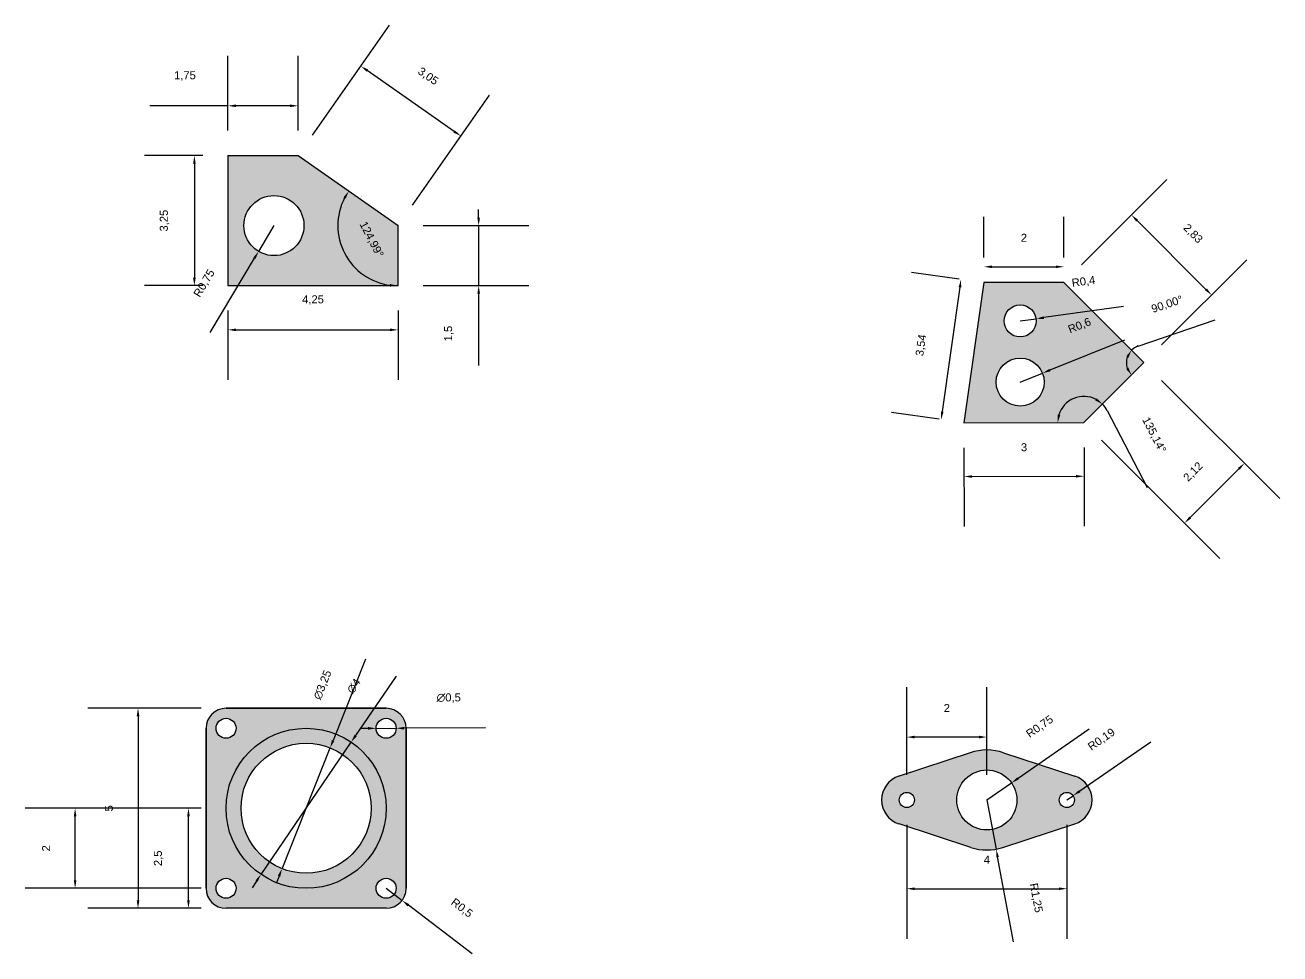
# Model space of a CAD drawing. Header units: millimetres. Extents: x 137 to 7220, y 7466 to 9893.
# Drawn here: x 184.99 to 216.34, y 9158.87 to 9182.09 of the extents above; entities that cross this region are included whole.
import ezdxf

# ---------------------------------------------------------------- set-up
doc = ezdxf.new("R2010")
doc.units = ezdxf.units.MM
doc.header["$PDMODE"] = 35
doc.header["$PDSIZE"] = 3
doc.layers.add('Dimensions', color=1, linetype='Continuous')
doc.layers.add('Object', color=7, linetype='Continuous', lineweight=30)
doc.styles.get("Standard").update_dxf_attribs({"font": 'arial.ttf'})
doc.dimstyles.new('ISO-25', dxfattribs={"dimtxt": 2.5, "dimasz": 2.5, "dimexe": 1.25, "dimexo": 0.625, "dimtad": 1, "dimdec": 0, "dimtxsty": 'Standard', "dimcen": 2.5, "dimadec": 0, "dimazin": 0, "dimtfac": 1, "dimtdec": 0, "dimtmove": 0, "dimatfit": 3, "dimfxl": 1, "dimarcsym": 0})

# ---------------------------------------------------------------- blocks, each defined once
blk = doc.blocks.new('*D275')
at = {"layer": 'Defpoints', "color": 0, "transparency": 16777216}
for p in [(190.056, 9178.823), (189.216, 9175.573), (190.056, 9175.573)]:
    blk.add_point(p, dxfattribs=at)
at = {"layer": 'Dimensions', "color": 0, "lineweight": -2, "transparency": 16777216}
for p, q in [((189.431, 9178.823), (187.966, 9178.823)), ((189.216, 9178.623), (189.216, 9175.773)), ((189.431, 9175.573), (187.966, 9175.573))]:
    blk.add_line(p, q, dxfattribs=at)
at = {"layer": 'Dimensions', "color": 0, "transparency": 16777216}
for points in [[(189.183, 9178.623), (189.25, 9178.623), (189.216, 9178.823)], [(189.183, 9175.773), (189.25, 9175.773), (189.216, 9175.573)]]:
    blk.add_solid(points, dxfattribs=at)
at = {"layer": 'Dimensions', "color": 0, "transparency": 16777216, "insert": (188.471, 9177.198), "char_height": 0.2, "attachment_point": 5, "rotation": 90}
blk.add_mtext('3,25', dxfattribs=at)
blk = doc.blocks.new('*D276')
at = {"layer": 'Defpoints', "color": 0, "transparency": 16777216}
for p in [(190.056, 9175.573), (194.306, 9175.573), (194.306, 9174.468)]:
    blk.add_point(p, dxfattribs=at)
at = {"layer": 'Dimensions', "color": 0, "lineweight": -2, "transparency": 16777216}
for p, q in [((190.056, 9174.948), (190.056, 9173.218)), ((194.306, 9174.948), (194.306, 9173.218)), ((190.256, 9174.468), (194.106, 9174.468))]:
    blk.add_line(p, q, dxfattribs=at)
at = {"layer": 'Dimensions', "color": 0, "transparency": 16777216}
for points in [[(190.256, 9174.502), (190.256, 9174.435), (190.056, 9174.468)], [(194.106, 9174.502), (194.106, 9174.435), (194.306, 9174.468)]]:
    blk.add_solid(points, dxfattribs=at)
at = {"layer": 'Dimensions', "color": 0, "transparency": 16777216, "insert": (192.181, 9175.213), "char_height": 0.2, "attachment_point": 5}
blk.add_mtext('4,25', dxfattribs=at)
blk = doc.blocks.new('*D277')
at = {"layer": 'Defpoints', "color": 0, "transparency": 16777216}
for p in [(193.374, 9181.063), (191.806, 9178.823), (194.305, 9177.074)]:
    blk.add_point(p, dxfattribs=at)
at = {"layer": 'Dimensions', "color": 0, "lineweight": -2, "transparency": 16777216}
for p, q in [((192.165, 9179.335), (194.091, 9182.087)), ((195.709, 9179.429), (193.538, 9180.948)), ((194.663, 9177.586), (196.59, 9180.338))]:
    blk.add_line(p, q, dxfattribs=at)
at = {"layer": 'Dimensions', "color": 0, "transparency": 16777216}
for points in [[(193.557, 9180.976), (193.519, 9180.921), (193.374, 9181.063)], [(195.728, 9179.456), (195.69, 9179.401), (195.873, 9179.314)]]:
    blk.add_solid(points, dxfattribs=at)
at = {"layer": 'Dimensions', "color": 0, "transparency": 16777216, "insert": (195.051, 9180.799), "char_height": 0.2, "attachment_point": 5, "rotation": 325.008}
blk.add_mtext('3,05', dxfattribs=at)
blk = doc.blocks.new('*D278')
at = {"layer": 'Defpoints', "color": 0, "transparency": 16777216}
for p in [(194.306, 9177.073), (194.306, 9175.573), (196.32, 9175.573)]:
    blk.add_point(p, dxfattribs=at)
at = {"layer": 'Dimensions', "color": 0, "lineweight": -2, "transparency": 16777216}
for p, q in [((196.32, 9177.273), (196.32, 9177.473)), ((194.931, 9177.073), (197.57, 9177.073)), ((196.32, 9177.073), (196.32, 9175.573)), ((194.931, 9175.573), (197.57, 9175.573)), ((196.32, 9175.373), (196.32, 9173.576))]:
    blk.add_line(p, q, dxfattribs=at)
at = {"layer": 'Dimensions', "color": 0, "transparency": 16777216}
for points in [[(196.287, 9177.273), (196.353, 9177.273), (196.32, 9177.073)], [(196.287, 9175.373), (196.353, 9175.373), (196.32, 9175.573)]]:
    blk.add_solid(points, dxfattribs=at)
at = {"layer": 'Dimensions', "color": 0, "transparency": 16777216, "insert": (195.575, 9174.375), "char_height": 0.2, "attachment_point": 5, "rotation": 90}
blk.add_mtext('1,5', dxfattribs=at)
blk = doc.blocks.new('*D270')
at = {"layer": 'Defpoints', "color": 0, "transparency": 16777216}
for p in [(190.056, 9180.069), (190.056, 9178.823), (191.806, 9178.823)]:
    blk.add_point(p, dxfattribs=at)
at = {"layer": 'Dimensions', "color": 0, "lineweight": -2, "transparency": 16777216}
for p, q in [((190.056, 9179.448), (190.056, 9181.319)), ((191.806, 9179.448), (191.806, 9181.319)), ((190.056, 9180.069), (188.104, 9180.069)), ((191.606, 9180.069), (190.256, 9180.069))]:
    blk.add_line(p, q, dxfattribs=at)
at = {"layer": 'Dimensions', "color": 0, "transparency": 16777216}
for points in [[(190.256, 9180.103), (190.256, 9180.036), (190.056, 9180.069)], [(191.606, 9180.103), (191.606, 9180.036), (191.806, 9180.069)]]:
    blk.add_solid(points, dxfattribs=at)
at = {"layer": 'Dimensions', "color": 0, "transparency": 16777216, "insert": (188.98, 9180.814), "char_height": 0.2, "attachment_point": 5}
blk.add_mtext('1,75', dxfattribs=at)
blk = doc.blocks.new('*D279')
at = {"layer": 'Defpoints', "color": 0, "transparency": 16777216}
for p in [(191.205, 9177.074), (190.82, 9176.43)]:
    blk.add_point(p, dxfattribs=at)
at = {"layer": 'Dimensions', "color": 0, "lineweight": -2, "transparency": 16777216}
for p, q in [((191.205, 9177.074), (190.82, 9176.43)), ((189.608, 9174.403), (190.717, 9176.259))]:
    blk.add_line(p, q, dxfattribs=at)
at = {"layer": 'Dimensions', "color": 0, "transparency": 16777216}
blk.add_solid([(190.689, 9176.276), (190.746, 9176.242), (190.82, 9176.43)], dxfattribs=at)
at = {"layer": 'Dimensions', "color": 0, "transparency": 16777216, "insert": (189.472, 9175.627), "char_height": 0.2, "attachment_point": 5, "rotation": 59.1334}
blk.add_mtext('R0,75', dxfattribs=at)
blk = doc.blocks.new('*D280')
at = {"layer": 'Defpoints', "color": 0, "transparency": 16777216}
for p in [(191.806, 9178.823), (194.305, 9177.074), (194.306, 9177.073), (192.812, 9176.898), (194.306, 9175.573)]:
    blk.add_point(p, dxfattribs=at)
at = {"layer": 'Dimensions', "color": 0, "lineweight": -2, "transparency": 16777216}
blk.add_line((194.306, 9174.948), (194.306, 9174.319), dxfattribs=at)
blk.add_arc((194.306, 9177.073), 1.504, 152.6306, 262.3773, dxfattribs=at)
at = {"layer": 'Dimensions', "color": 0, "transparency": 16777216}
for points in [[(192.942, 9177.782), (192.999, 9177.748), (193.074, 9177.936)], [(194.109, 9175.615), (194.104, 9175.549), (194.306, 9175.569)]]:
    blk.add_solid(points, dxfattribs=at)
at = {"layer": 'Dimensions', "color": 0, "transparency": 16777216, "insert": (193.633, 9176.723), "char_height": 0.2, "attachment_point": 5, "rotation": 297.504}
blk.add_mtext('124,99°', dxfattribs=at)
blk = doc.blocks.new('*D281')
at = {"layer": 'Defpoints', "color": 0, "transparency": 16777216}
for p in [(212.945, 9173.648), (210.981, 9172.612), (208.446, 9172.141), (211.446, 9172.149), (211.446, 9172.149)]:
    blk.add_point(p, dxfattribs=at)
at = {"layer": 'Dimensions', "color": 0, "lineweight": -2, "transparency": 16777216}
blk.add_line((212.028, 9172.451), (213.028, 9170.528), dxfattribs=at)
for start, end in [(62.5303, 162.6147), (27.4697, 45)]:
    blk.add_arc((211.446, 9172.149), 0.656, start, end, dxfattribs=at)
at = {"layer": 'Dimensions', "color": 0, "transparency": 16777216}
for points in [[(211.769, 9172.758), (211.729, 9172.704), (211.91, 9172.613)], [(210.853, 9172.34), (210.787, 9172.35), (210.79, 9172.147)]]:
    blk.add_solid(points, dxfattribs=at)
at = {"layer": 'Dimensions', "color": 0, "transparency": 16777216, "insert": (213.189, 9171.834), "char_height": 0.2, "attachment_point": 5, "rotation": 297.4697}
blk.add_mtext('135,14°', dxfattribs=at)
blk = doc.blocks.new('*D282')
at = {"layer": 'Defpoints', "color": 0, "transparency": 16777216}
for p in [(210.944, 9175.649), (212.521, 9173.534), (212.945, 9173.648), (212.945, 9173.648), (211.446, 9172.149)]:
    blk.add_point(p, dxfattribs=at)
at = {"layer": 'Dimensions', "color": 0, "lineweight": -2, "transparency": 16777216}
blk.add_line((212.804, 9174.064), (214.728, 9174.715), dxfattribs=at)
for start, end in [(161.2945, 198.7055), (108.7055, 135)]:
    blk.add_arc((212.945, 9173.648), 0.44, start, end, dxfattribs=at)
at = {"layer": 'Dimensions', "color": 0, "transparency": 16777216}
for points in [[(212.5, 9173.806), (212.557, 9173.771), (212.634, 9173.959)], [(212.557, 9173.524), (212.5, 9173.489), (212.634, 9173.337)]]:
    blk.add_solid(points, dxfattribs=at)
at = {"layer": 'Dimensions', "color": 0, "transparency": 16777216, "insert": (213.527, 9175.096), "char_height": 0.2, "attachment_point": 5, "rotation": 18.7055}
blk.add_mtext('90,00°', dxfattribs=at)
blk = doc.blocks.new('*D283')
at = {"layer": 'Defpoints', "color": 0, "transparency": 16777216}
for p in [(210.944, 9176.045), (208.944, 9175.649), (210.944, 9175.649)]:
    blk.add_point(p, dxfattribs=at)
at = {"layer": 'Dimensions', "color": 0, "lineweight": -2, "transparency": 16777216}
for p, q in [((208.944, 9176.274), (208.944, 9177.295)), ((210.944, 9176.274), (210.944, 9177.295)), ((209.144, 9176.045), (210.744, 9176.045))]:
    blk.add_line(p, q, dxfattribs=at)
at = {"layer": 'Dimensions', "color": 0, "transparency": 16777216}
for points in [[(209.144, 9176.078), (209.144, 9176.012), (208.944, 9176.045)], [(210.744, 9176.078), (210.744, 9176.012), (210.944, 9176.045)]]:
    blk.add_solid(points, dxfattribs=at)
at = {"layer": 'Dimensions', "color": 0, "transparency": 16777216, "insert": (209.944, 9176.77), "char_height": 0.2, "attachment_point": 5}
blk.add_mtext('2', dxfattribs=at)
blk = doc.blocks.new('*D284')
at = {"layer": 'Defpoints', "color": 0, "transparency": 16777216}
for p in [(208.944, 9175.649), (207.876, 9172.225), (208.447, 9172.144)]:
    blk.add_point(p, dxfattribs=at)
at = {"layer": 'Dimensions', "color": 0, "lineweight": -2, "transparency": 16777216}
for p, q in [((208.325, 9175.737), (207.136, 9175.906)), ((208.346, 9175.532), (207.904, 9172.423)), ((207.828, 9172.232), (206.639, 9172.401))]:
    blk.add_line(p, q, dxfattribs=at)
at = {"layer": 'Dimensions', "color": 0, "transparency": 16777216}
for points in [[(208.313, 9175.536), (208.379, 9175.527), (208.374, 9175.73)], [(207.871, 9172.428), (207.937, 9172.418), (207.876, 9172.225)]]:
    blk.add_solid(points, dxfattribs=at)
at = {"layer": 'Dimensions', "color": 0, "transparency": 16777216, "insert": (207.387, 9174.082), "char_height": 0.2, "attachment_point": 5, "rotation": 81.9206}
blk.add_mtext('3,54', dxfattribs=at)
blk = doc.blocks.new('*D271')
at = {"layer": 'Defpoints', "color": 0, "transparency": 16777216}
for p in [(208.446, 9172.141), (211.446, 9172.149), (211.45, 9170.808)]:
    blk.add_point(p, dxfattribs=at)
at = {"layer": 'Dimensions', "color": 0, "lineweight": -2, "transparency": 16777216}
for p, q in [((208.448, 9171.516), (208.453, 9169.551)), ((211.448, 9171.524), (211.453, 9169.558)), ((208.65, 9170.801), (211.25, 9170.808))]:
    blk.add_line(p, q, dxfattribs=at)
at = {"layer": 'Dimensions', "color": 0, "transparency": 16777216}
for points in [[(208.649, 9170.835), (208.65, 9170.768), (208.45, 9170.801)], [(211.249, 9170.841), (211.25, 9170.775), (211.45, 9170.808)]]:
    blk.add_solid(points, dxfattribs=at)
at = {"layer": 'Dimensions', "color": 0, "transparency": 16777216, "insert": (209.948, 9171.532), "char_height": 0.2, "attachment_point": 5, "rotation": 0.145}
blk.add_mtext('3', dxfattribs=at)
blk = doc.blocks.new('*D272')
at = {"layer": 'Defpoints', "color": 0, "transparency": 16777216}
for p in [(212.945, 9173.648), (211.446, 9172.149), (213.959, 9169.636)]:
    blk.add_point(p, dxfattribs=at)
at = {"layer": 'Dimensions', "color": 0, "lineweight": -2, "transparency": 16777216}
for p, q in [((213.387, 9173.206), (216.342, 9170.251)), ((211.888, 9171.707), (214.843, 9168.752)), ((215.317, 9170.993), (214.101, 9169.777))]:
    blk.add_line(p, q, dxfattribs=at)
at = {"layer": 'Dimensions', "color": 0, "transparency": 16777216}
for points in [[(215.293, 9171.017), (215.34, 9170.97), (215.458, 9171.135)], [(214.077, 9169.801), (214.124, 9169.753), (213.959, 9169.636)]]:
    blk.add_solid(points, dxfattribs=at)
at = {"layer": 'Dimensions', "color": 0, "transparency": 16777216, "insert": (214.182, 9170.912), "char_height": 0.2, "attachment_point": 5, "rotation": 45}
blk.add_mtext('2,12', dxfattribs=at)
blk = doc.blocks.new('*D273')
at = {"layer": 'Defpoints', "color": 0, "transparency": 16777216}
for p in [(212.634, 9177.339), (210.944, 9175.649), (212.945, 9173.648)]:
    blk.add_point(p, dxfattribs=at)
at = {"layer": 'Dimensions', "color": 0, "lineweight": -2, "transparency": 16777216}
for p, q in [((211.386, 9176.091), (213.518, 9178.223)), ((214.494, 9175.48), (212.776, 9177.198)), ((213.387, 9174.09), (215.519, 9176.222))]:
    blk.add_line(p, q, dxfattribs=at)
at = {"layer": 'Dimensions', "color": 0, "transparency": 16777216}
for points in [[(212.799, 9177.221), (212.752, 9177.174), (212.634, 9177.339)], [(214.518, 9175.503), (214.471, 9175.456), (214.636, 9175.338)]]:
    blk.add_solid(points, dxfattribs=at)
at = {"layer": 'Dimensions', "color": 0, "transparency": 16777216, "insert": (214.162, 9176.866), "char_height": 0.2, "attachment_point": 5, "rotation": 315}
blk.add_mtext('2,83', dxfattribs=at)
blk = doc.blocks.new('*D285')
at = {"layer": 'Defpoints', "color": 0, "transparency": 16777216}
for p in [(190.008, 9165.007), (187.808, 9160.007), (190.008, 9160.007)]:
    blk.add_point(p, dxfattribs=at)
at = {"layer": 'Dimensions', "color": 0, "lineweight": -2, "transparency": 16777216}
for p, q in [((189.383, 9165.007), (186.558, 9165.007)), ((187.808, 9164.807), (187.808, 9160.207)), ((189.383, 9160.007), (186.558, 9160.007))]:
    blk.add_line(p, q, dxfattribs=at)
at = {"layer": 'Dimensions', "color": 0, "transparency": 16777216}
for points in [[(187.775, 9164.807), (187.842, 9164.807), (187.808, 9165.007)], [(187.775, 9160.207), (187.842, 9160.207), (187.808, 9160.007)]]:
    blk.add_solid(points, dxfattribs=at)
at = {"layer": 'Dimensions', "color": 0, "transparency": 16777216, "insert": (187.082, 9162.507), "char_height": 0.2, "attachment_point": 5, "rotation": 90}
blk.add_mtext('5', dxfattribs=at)
blk = doc.blocks.new('*D286')
at = {"layer": 'Defpoints', "color": 0, "transparency": 16777216}
for p in [(189.069, 9162.507), (190.008, 9162.507), (190.008, 9160.007)]:
    blk.add_point(p, dxfattribs=at)
at = {"layer": 'Dimensions', "color": 0, "lineweight": -2, "transparency": 16777216}
for p, q in [((189.383, 9162.507), (187.819, 9162.507)), ((189.069, 9160.207), (189.069, 9162.307)), ((189.383, 9160.007), (187.819, 9160.007))]:
    blk.add_line(p, q, dxfattribs=at)
at = {"layer": 'Dimensions', "color": 0, "transparency": 16777216}
for points in [[(189.035, 9162.307), (189.102, 9162.307), (189.069, 9162.507)], [(189.035, 9160.207), (189.102, 9160.207), (189.069, 9160.007)]]:
    blk.add_solid(points, dxfattribs=at)
at = {"layer": 'Dimensions', "color": 0, "transparency": 16777216, "insert": (188.323, 9161.257), "char_height": 0.2, "attachment_point": 5, "rotation": 90}
blk.add_mtext('2,5', dxfattribs=at)
blk = doc.blocks.new('*D287')
at = {"layer": 'Defpoints', "color": 0, "transparency": 16777216}
for p in [(186.236, 9162.507), (190.008, 9162.507), (190.008, 9160.507)]:
    blk.add_point(p, dxfattribs=at)
at = {"layer": 'Dimensions', "color": 0, "lineweight": -2, "transparency": 16777216}
for p, q in [((189.383, 9162.507), (184.986, 9162.507)), ((186.236, 9160.707), (186.236, 9162.307)), ((189.383, 9160.507), (184.986, 9160.507))]:
    blk.add_line(p, q, dxfattribs=at)
at = {"layer": 'Dimensions', "color": 0, "transparency": 16777216}
for points in [[(186.203, 9162.307), (186.27, 9162.307), (186.236, 9162.507)], [(186.203, 9160.707), (186.27, 9160.707), (186.236, 9160.507)]]:
    blk.add_solid(points, dxfattribs=at)
at = {"layer": 'Dimensions', "color": 0, "transparency": 16777216, "insert": (185.511, 9161.507), "char_height": 0.2, "attachment_point": 5, "rotation": 90}
blk.add_mtext('2', dxfattribs=at)
blk = doc.blocks.new('*D288')
at = {"layer": 'Defpoints', "color": 0, "transparency": 16777216}
for p in [(192.609, 9164.017), (191.406, 9160.998)]:
    blk.add_point(p, dxfattribs=at)
at = {"layer": 'Dimensions', "color": 0, "lineweight": -2, "transparency": 16777216}
for p, q in [((193.494, 9166.235), (192.683, 9164.202)), ((191.406, 9160.998), (192.609, 9164.017)), ((191.332, 9160.812), (191.258, 9160.626))]:
    blk.add_line(p, q, dxfattribs=at)
at = {"layer": 'Dimensions', "color": 0, "transparency": 16777216}
for points in [[(192.652, 9164.215), (192.714, 9164.19), (192.609, 9164.017)], [(191.301, 9160.824), (191.363, 9160.799), (191.406, 9160.998)]]:
    blk.add_solid(points, dxfattribs=at)
at = {"layer": 'Dimensions', "color": 0, "transparency": 16777216, "insert": (192.43, 9165.589), "char_height": 0.2, "attachment_point": 5, "rotation": 68.2643}
blk.add_mtext('∅3,25', dxfattribs=at)
blk = doc.blocks.new('*D289')
at = {"layer": 'Defpoints', "color": 0, "transparency": 16777216}
for p in [(193.133, 9164.161), (190.882, 9160.854)]:
    blk.add_point(p, dxfattribs=at)
at = {"layer": 'Dimensions', "color": 0, "lineweight": -2, "transparency": 16777216}
for p, q in [((194.257, 9165.812), (193.245, 9164.326)), ((190.882, 9160.854), (193.133, 9164.161)), ((190.77, 9160.688), (190.657, 9160.523))]:
    blk.add_line(p, q, dxfattribs=at)
at = {"layer": 'Dimensions', "color": 0, "transparency": 16777216}
for points in [[(193.218, 9164.345), (193.273, 9164.307), (193.133, 9164.161)], [(190.742, 9160.707), (190.797, 9160.67), (190.882, 9160.854)]]:
    blk.add_solid(points, dxfattribs=at)
at = {"layer": 'Dimensions', "color": 0, "transparency": 16777216, "insert": (193.202, 9165.564), "char_height": 0.2, "attachment_point": 5, "rotation": 55.7637}
blk.add_mtext('∅4', dxfattribs=at)
blk = doc.blocks.new('*D290')
at = {"layer": 'Defpoints', "color": 0, "transparency": 16777216}
for p in [(193.758, 9164.506), (194.258, 9164.508)]:
    blk.add_point(p, dxfattribs=at)
at = {"layer": 'Dimensions', "color": 0, "lineweight": -2, "transparency": 16777216}
for p, q in [((193.558, 9164.506), (193.358, 9164.505)), ((193.758, 9164.506), (194.258, 9164.508)), ((196.491, 9164.515), (194.458, 9164.509))]:
    blk.add_line(p, q, dxfattribs=at)
at = {"layer": 'Dimensions', "color": 0, "transparency": 16777216}
for points in [[(193.557, 9164.539), (193.558, 9164.472), (193.758, 9164.506)], [(194.457, 9164.542), (194.458, 9164.475), (194.258, 9164.508)]]:
    blk.add_solid(points, dxfattribs=at)
at = {"layer": 'Dimensions', "color": 0, "transparency": 16777216, "insert": (195.572, 9165.261), "char_height": 0.2, "attachment_point": 5, "rotation": 0.1938}
blk.add_mtext('∅0,5', dxfattribs=at)
blk = doc.blocks.new('*D291')
at = {"layer": 'Defpoints', "color": 0, "transparency": 16777216}
for p in [(194.008, 9160.507), (194.405, 9160.204)]:
    blk.add_point(p, dxfattribs=at)
at = {"layer": 'Dimensions', "color": 0, "lineweight": -2, "transparency": 16777216}
for p, q in [((194.008, 9160.507), (194.405, 9160.204)), ((196.161, 9158.867), (194.565, 9160.083))]:
    blk.add_line(p, q, dxfattribs=at)
at = {"layer": 'Dimensions', "color": 0, "transparency": 16777216}
blk.add_solid([(194.585, 9160.11), (194.544, 9160.056), (194.405, 9160.204)], dxfattribs=at)
at = {"layer": 'Dimensions', "color": 0, "transparency": 16777216, "insert": (195.894, 9160.007), "char_height": 0.2, "attachment_point": 5, "rotation": 322.7134}
blk.add_mtext('R0,5', dxfattribs=at)
blk = doc.blocks.new('*D292')
at = {"layer": 'Defpoints', "color": 0, "transparency": 16777216}
for p in [(209.636, 9163.142), (209.019, 9162.715)]:
    blk.add_point(p, dxfattribs=at)
at = {"layer": 'Dimensions', "color": 0, "lineweight": -2, "transparency": 16777216}
for p, q in [((211.578, 9164.487), (209.8, 9163.256)), ((209.019, 9162.715), (209.636, 9163.142))]:
    blk.add_line(p, q, dxfattribs=at)
at = {"layer": 'Dimensions', "color": 0, "transparency": 16777216}
blk.add_solid([(209.781, 9163.283), (209.819, 9163.228), (209.636, 9163.142)], dxfattribs=at)
at = {"layer": 'Dimensions', "color": 0, "transparency": 16777216, "insert": (210.347, 9164.541), "char_height": 0.2, "attachment_point": 5, "rotation": 34.7126}
blk.add_mtext('R0,75', dxfattribs=at)
blk = doc.blocks.new('*D293')
at = {"layer": 'Defpoints', "color": 0, "transparency": 16777216}
for p in [(211.176, 9162.823), (211.019, 9162.715)]:
    blk.add_point(p, dxfattribs=at)
at = {"layer": 'Dimensions', "color": 0, "lineweight": -2, "transparency": 16777216}
for p, q in [((213.121, 9164.162), (211.341, 9162.936)), ((211.019, 9162.715), (211.176, 9162.823))]:
    blk.add_line(p, q, dxfattribs=at)
at = {"layer": 'Dimensions', "color": 0, "transparency": 16777216}
blk.add_solid([(211.322, 9162.964), (211.36, 9162.909), (211.176, 9162.823)], dxfattribs=at)
at = {"layer": 'Dimensions', "color": 0, "transparency": 16777216, "insert": (211.89, 9164.22), "char_height": 0.2, "attachment_point": 5, "rotation": 34.5621}
blk.add_mtext('R0,19', dxfattribs=at)
blk = doc.blocks.new('*D294')
at = {"layer": 'Defpoints', "color": 0, "transparency": 16777216}
for p in [(209.019, 9162.715), (209.251, 9161.486)]:
    blk.add_point(p, dxfattribs=at)
at = {"layer": 'Dimensions', "color": 0, "lineweight": -2, "transparency": 16777216}
for p, q in [((209.019, 9162.715), (209.251, 9161.486)), ((209.688, 9159.165), (209.288, 9161.29))]:
    blk.add_line(p, q, dxfattribs=at)
at = {"layer": 'Dimensions', "color": 0, "transparency": 16777216}
blk.add_solid([(209.321, 9161.296), (209.255, 9161.284), (209.251, 9161.486)], dxfattribs=at)
at = {"layer": 'Dimensions', "color": 0, "transparency": 16777216, "insert": (210.239, 9160.267), "char_height": 0.2, "attachment_point": 5, "rotation": 280.6664}
blk.add_mtext('R1,25', dxfattribs=at)
blk = doc.blocks.new('*D295')
at = {"layer": 'Defpoints', "color": 0, "transparency": 16777216}
for p in [(207.019, 9164.288), (207.019, 9162.715), (209.019, 9162.715)]:
    blk.add_point(p, dxfattribs=at)
at = {"layer": 'Dimensions', "color": 0, "lineweight": -2, "transparency": 16777216}
for p, q in [((207.019, 9163.34), (207.019, 9165.538)), ((209.019, 9163.34), (209.019, 9165.538)), ((208.819, 9164.288), (207.219, 9164.288))]:
    blk.add_line(p, q, dxfattribs=at)
at = {"layer": 'Dimensions', "color": 0, "transparency": 16777216}
for points in [[(207.219, 9164.322), (207.219, 9164.255), (207.019, 9164.288)], [(208.819, 9164.322), (208.819, 9164.255), (209.019, 9164.288)]]:
    blk.add_solid(points, dxfattribs=at)
at = {"layer": 'Dimensions', "color": 0, "transparency": 16777216, "insert": (208.019, 9165.014), "char_height": 0.2, "attachment_point": 5}
blk.add_mtext('2', dxfattribs=at)
blk = doc.blocks.new('*D274')
at = {"layer": 'Defpoints', "color": 0, "transparency": 16777216}
for p in [(207.019, 9162.715), (211.019, 9162.715), (211.019, 9160.497)]:
    blk.add_point(p, dxfattribs=at)
at = {"layer": 'Dimensions', "color": 0, "lineweight": -2, "transparency": 16777216}
for p, q in [((207.019, 9162.09), (207.019, 9159.247)), ((211.019, 9162.09), (211.019, 9159.247)), ((207.219, 9160.497), (210.819, 9160.497))]:
    blk.add_line(p, q, dxfattribs=at)
at = {"layer": 'Dimensions', "color": 0, "transparency": 16777216}
for points in [[(207.219, 9160.53), (207.219, 9160.463), (207.019, 9160.497)], [(210.819, 9160.53), (210.819, 9160.463), (211.019, 9160.497)]]:
    blk.add_solid(points, dxfattribs=at)
at = {"layer": 'Dimensions', "color": 0, "transparency": 16777216, "insert": (209.019, 9161.222), "char_height": 0.2, "attachment_point": 5}
blk.add_mtext('4', dxfattribs=at)
blk = doc.blocks.new('*D296')
at = {"layer": 'Defpoints', "color": 0, "transparency": 16777216}
for p in [(210.248, 9174.746), (209.852, 9174.691)]:
    blk.add_point(p, dxfattribs=at)
at = {"layer": 'Dimensions', "color": 0, "lineweight": -2, "transparency": 16777216}
for p, q in [((212.432, 9175.049), (210.446, 9174.773)), ((209.852, 9174.691), (210.248, 9174.746))]:
    blk.add_line(p, q, dxfattribs=at)
at = {"layer": 'Dimensions', "color": 0, "transparency": 16777216}
blk.add_solid([(210.442, 9174.806), (210.451, 9174.74), (210.248, 9174.746)], dxfattribs=at)
at = {"layer": 'Dimensions', "color": 0, "transparency": 16777216, "insert": (211.436, 9175.663), "char_height": 0.2, "attachment_point": 5, "rotation": 7.9023}
blk.add_mtext('R0,4', dxfattribs=at)
blk = doc.blocks.new('*D297')
at = {"layer": 'Defpoints', "color": 0, "transparency": 16777216}
for p in [(209.852, 9173.162), (210.409, 9173.386)]:
    blk.add_point(p, dxfattribs=at)
at = {"layer": 'Dimensions', "color": 0, "lineweight": -2, "transparency": 16777216}
for p, q in [((212.455, 9174.208), (210.594, 9173.46)), ((209.852, 9173.162), (210.409, 9173.386))]:
    blk.add_line(p, q, dxfattribs=at)
at = {"layer": 'Dimensions', "color": 0, "transparency": 16777216}
blk.add_solid([(210.582, 9173.491), (210.607, 9173.43), (210.409, 9173.386)], dxfattribs=at)
at = {"layer": 'Dimensions', "color": 0, "transparency": 16777216, "insert": (211.34, 9174.563), "char_height": 0.2, "attachment_point": 5, "rotation": 21.8908}
blk.add_mtext('R0,6', dxfattribs=at)

msp = doc.modelspace()

# ---------------------------------------------------------------- hatches: boundary and pattern name
at = {"layer": 'Object', "true_color": 0x636466}
h = msp.add_hatch(color=251, dxfattribs=at)
h.dxf.hatch_style = 1
h.paths.add_polyline_path([(190.056, 9178.823), (190.056, 9175.573), (194.306, 9175.573), (194.306, 9177.073), (191.806, 9178.823)])
h.paths.add_polyline_path([(191.955, 9177.074, -1), (190.455, 9177.074, -1)], flags=16)
h = msp.add_hatch(color=251, dxfattribs=at)
h.dxf.hatch_style = 1
h.paths.add_polyline_path([(210.944, 9175.649), (208.944, 9175.649), (208.446, 9172.141), (211.446, 9172.149), (212.945, 9173.648)])
h.paths.add_polyline_path([(209.452, 9174.691, -1), (210.252, 9174.691, -1)], flags=16)
h.paths.add_polyline_path([(210.452, 9173.162, -1), (209.252, 9173.162, -1)], flags=16)
h = msp.add_hatch(color=251, dxfattribs=at)
h.dxf.hatch_style = 1
h.paths.add_polyline_path([(194.008, 9165.007), (190.008, 9165.007, 0.414214), (189.508, 9164.507), (189.508, 9160.507, 0.414214), (190.008, 9160.007), (194.008, 9160.007, 0.414214), (194.508, 9160.507), (194.508, 9164.507, 0.414214)])
h.paths.add_polyline_path([(194.008, 9162.507, -1), (190.008, 9162.507, -1)], flags=0)
h.paths.add_polyline_path([(190.258, 9164.507, -1), (189.758, 9164.507, -1)], flags=16)
h.paths.add_polyline_path([(193.633, 9162.507, -1), (190.383, 9162.507, -1)], flags=0)
h.paths.add_polyline_path([(194.258, 9164.507, -1), (193.758, 9164.507, -1)], flags=16)
h.paths.add_polyline_path([(190.258, 9160.507, -1), (189.758, 9160.507, -1)], flags=16)
h.paths.add_polyline_path([(194.258, 9160.507, -1), (193.758, 9160.507, -1)], flags=16)
h.paths.add_polyline_path([(190.008, 9162.507, 1), (194.008, 9162.507, 1)], flags=16)
h = msp.add_hatch(color=251, dxfattribs=at)
h.dxf.hatch_style = 1
h.paths.add_polyline_path([(190.008, 9162.507, 1), (194.008, 9162.507, 1)])
h.paths.add_polyline_path([(193.633, 9162.507, -1), (190.383, 9162.507, -1)], flags=16)
h = msp.add_hatch(color=251, dxfattribs=at)
h.dxf.hatch_style = 1
h.paths.add_polyline_path([(209.439, 9163.892, 0.172989), (208.6, 9163.892), (206.824, 9163.314, 0.72586), (206.824, 9162.116), (208.621, 9161.53, 0.163714), (209.418, 9161.53), (211.215, 9162.116, 0.72586), (211.215, 9163.314)])
h.paths.add_polyline_path([(209.769, 9162.715, -1), (208.269, 9162.715, -1)], flags=16)
h.paths.add_polyline_path([(207.209, 9162.715, -1), (206.829, 9162.715, -1)], flags=16)
h.paths.add_polyline_path([(211.209, 9162.715, -1), (210.829, 9162.715, -1)], flags=16)

# ---------------------------------------------------------------- linework, layer by layer
at = {"layer": 'Object'}
for p, q in [((190.056, 9178.823), (190.056, 9175.573)), ((190.056, 9178.823), (191.806, 9178.823)), ((191.806, 9178.823), (194.305, 9177.074)), ((194.306, 9175.573), (194.306, 9177.073)), ((190.056, 9175.573), (194.306, 9175.573)), ((208.944, 9175.649), (208.447, 9172.144)), ((210.944, 9175.649), (208.944, 9175.649)), ((212.945, 9173.648), (210.944, 9175.649)), ((211.446, 9172.149), (212.945, 9173.648)), ((208.446, 9172.141), (211.446, 9172.149)), ((190.008, 9165.007), (194.008, 9165.007)), ((194.008, 9165.007), (190.008, 9165.007)), ((189.508, 9160.507), (189.508, 9164.507)), ((189.508, 9164.507), (189.508, 9160.507)), ((194.508, 9164.507), (194.508, 9160.507)), ((194.508, 9160.507), (194.508, 9164.507)), ((194.508, 9164.507), (194.508, 9160.507)), ((208.6, 9163.892), (206.824, 9163.314)), ((209.439, 9163.892), (211.215, 9163.314)), ((209.439, 9163.892), (211.215, 9163.314)), ((189.508, 9162.507), (189.508, 9160.507)), ((208.621, 9161.53), (206.824, 9162.116)), ((209.418, 9161.53), (211.215, 9162.116)), ((209.418, 9161.53), (211.215, 9162.116)), ((194.008, 9160.007), (190.008, 9160.007)), ((194.008, 9160.007), (190.008, 9160.007))]:
    msp.add_line(p, q, dxfattribs=at)
for centre, radius in [((191.205, 9177.074), 0.75), ((209.852, 9174.691), 0.4), ((209.852, 9173.162), 0.6), ((190.008, 9164.507), 0.25), ((194.008, 9164.507), 0.25), ((192.008, 9162.507), 2), ((192.008, 9162.507), 1.625), ((209.019, 9162.715), 0.75), ((207.019, 9162.715), 0.19), ((211.019, 9162.715), 0.19), ((211.019, 9162.715), 0.19), ((190.008, 9160.507), 0.25), ((194.008, 9160.507), 0.25)]:
    msp.add_circle(centre, radius, dxfattribs=at)
for centre, radius, start, end in [((190.008, 9164.507), 0.5, 90, 180), ((194.008, 9164.507), 0.5, 0, 90), ((209.019, 9162.715), 1.25, 70.3712, 109.6288), ((207.019, 9162.715), 0.63, 108.0448, 251.9424), ((211.019, 9162.715), 0.63, 288.0576, 71.9552), ((211.019, 9162.715), 0.63, 288.0576, 71.9552), ((209.019, 9162.715), 1.25, 251.4047, 288.5953), ((190.008, 9160.507), 0.5, 180, 270), ((194.008, 9160.507), 0.5, 270, 0)]:
    msp.add_arc(centre, radius, start, end, dxfattribs=at)

# ---------------------------------------------------------------- dimensions: what is measured, and where the dimension line sits
at = {"layer": 'Dimensions'}
for p1, p2, distance, picture, middle in [((194.305, 9177.074), (191.806, 9178.823), -2.734, '*D277', (195.051, 9180.799)), ((212.945, 9173.648), (210.944, 9175.649), -2.391, '*D273', (214.162, 9176.866)), ((208.944, 9175.649), (208.447, 9172.144), -0.576, '*D284', (207.387, 9174.082)), ((212.945, 9173.648), (211.446, 9172.149), 3.554, '*D272', (214.182, 9170.912)), ((208.446, 9172.141), (211.446, 9172.149), -1.34, '*D271', (209.948, 9171.532))]:
    dim = msp.add_aligned_dim(p1=p1, p2=p2, distance=distance, dimstyle='ISO-25', override={"dimtxt": 0.2, "dimasz": 0.2, "dimdec": 2}, dxfattribs=at)
    dim.commit()
    dim.dimension.update_dxf_attribs({"geometry": picture, "text_midpoint": middle})
for base, p1, p2, picture, middle in [((190.056, 9180.069), (191.806, 9178.823), (190.056, 9178.823), '*D270', (188.98, 9180.814)), ((210.944, 9176.045), (208.944, 9175.649), (210.944, 9175.649), '*D283', (209.944, 9176.77)), ((194.306, 9174.468), (190.056, 9175.573), (194.306, 9175.573), '*D276', (192.181, 9175.213)), ((207.019, 9164.288), (209.019, 9162.715), (207.019, 9162.715), '*D295', (208.019, 9165.014)), ((211.019, 9160.497), (207.019, 9162.715), (211.019, 9162.715), '*D274', (209.019, 9161.222))]:
    dim = msp.add_linear_dim(base=base, p1=p1, p2=p2, dimstyle='ISO-25', override={"dimtxt": 0.2, "dimasz": 0.2, "dimdec": 2}, dxfattribs=at)
    dim.commit()
    dim.dimension.update_dxf_attribs({"geometry": picture, "text_midpoint": middle})
for base, p1, p2, picture, middle in [((189.216, 9175.573), (190.056, 9178.823), (190.056, 9175.573), '*D275', (188.471, 9177.198)), ((196.32, 9175.573), (194.306, 9177.073), (194.306, 9175.573), '*D278', (195.575, 9174.375)), ((187.808, 9160.007), (190.008, 9165.007), (190.008, 9160.007), '*D285', (187.082, 9162.507)), ((186.236, 9162.507), (190.008, 9160.507), (190.008, 9162.507), '*D287', (185.511, 9161.507)), ((189.069, 9162.507), (190.008, 9160.007), (190.008, 9162.507), '*D286', (188.323, 9161.257))]:
    dim = msp.add_linear_dim(base=base, p1=p1, p2=p2, angle=90, dimstyle='ISO-25', override={"dimtxt": 0.2, "dimasz": 0.2, "dimdec": 2}, dxfattribs=at)
    dim.commit()
    dim.dimension.update_dxf_attribs({"geometry": picture, "text_midpoint": middle})
for base, line1, line2, picture, middle in [((192.812, 9176.898), ((194.306, 9175.573), (194.306, 9177.073)), ((191.806, 9178.823), (194.305, 9177.074)), '*D280', (193.633, 9176.723)), ((212.521, 9173.534), ((212.945, 9173.648), (210.944, 9175.649)), ((211.446, 9172.149), (212.945, 9173.648)), '*D282', (213.527, 9175.096)), ((210.9813, 9172.6119), ((211.4462, 9172.1487), (212.9452, 9173.6478)), ((208.4462, 9172.1411), (211.4462, 9172.1487)), '*D281', (213.1894, 9171.8337))]:
    dim = msp.add_angular_dim_2l(base=base, line1=line1, line2=line2, dimstyle='ISO-25', override={"dimtxt": 0.2, "dimasz": 0.2, "dimadec": 2}, dxfattribs=at)
    dim.commit()
    dim.dimension.update_dxf_attribs({"geometry": picture, "text_midpoint": middle})
for center, mpoint, picture, middle in [((191.205, 9177.074), (190.82, 9176.43), '*D279', (189.472, 9175.627)), ((209.852, 9174.691), (210.248, 9174.746), '*D296', (211.436, 9175.663)), ((209.852, 9173.162), (210.409, 9173.386), '*D297', (211.34, 9174.563)), ((209.019, 9162.715), (209.636, 9163.142), '*D292', (210.347, 9164.541)), ((211.019, 9162.715), (211.176, 9162.823), '*D293', (211.89, 9164.22)), ((209.019, 9162.715), (209.251, 9161.486), '*D294', (210.239, 9160.267)), ((194.008, 9160.507), (194.405, 9160.204), '*D291', (195.894, 9160.007))]:
    dim = msp.add_radius_dim(center=center, mpoint=mpoint, dimstyle='ISO-25', override={"dimtxt": 0.2, "dimasz": 0.2, "dimdec": 2}, dxfattribs=at)
    dim.commit()
    dim.dimension.update_dxf_attribs({"geometry": picture, "text_midpoint": middle})
for p1, p2, picture, middle in [((191.406, 9160.998), (192.609, 9164.017), '*D288', (192.43, 9165.589)), ((190.882, 9160.854), (193.133, 9164.161), '*D289', (193.202, 9165.564)), ((193.758, 9164.506), (194.258, 9164.508), '*D290', (195.572, 9165.261))]:
    dim = msp.add_diameter_dim_2p(p1=p1, p2=p2, dimstyle='ISO-25', override={"dimtxt": 0.2, "dimasz": 0.2, "dimdec": 2}, dxfattribs=at)
    dim.commit()
    dim.dimension.update_dxf_attribs({"geometry": picture, "text_midpoint": middle})

doc.saveas('drawing.dxf')
